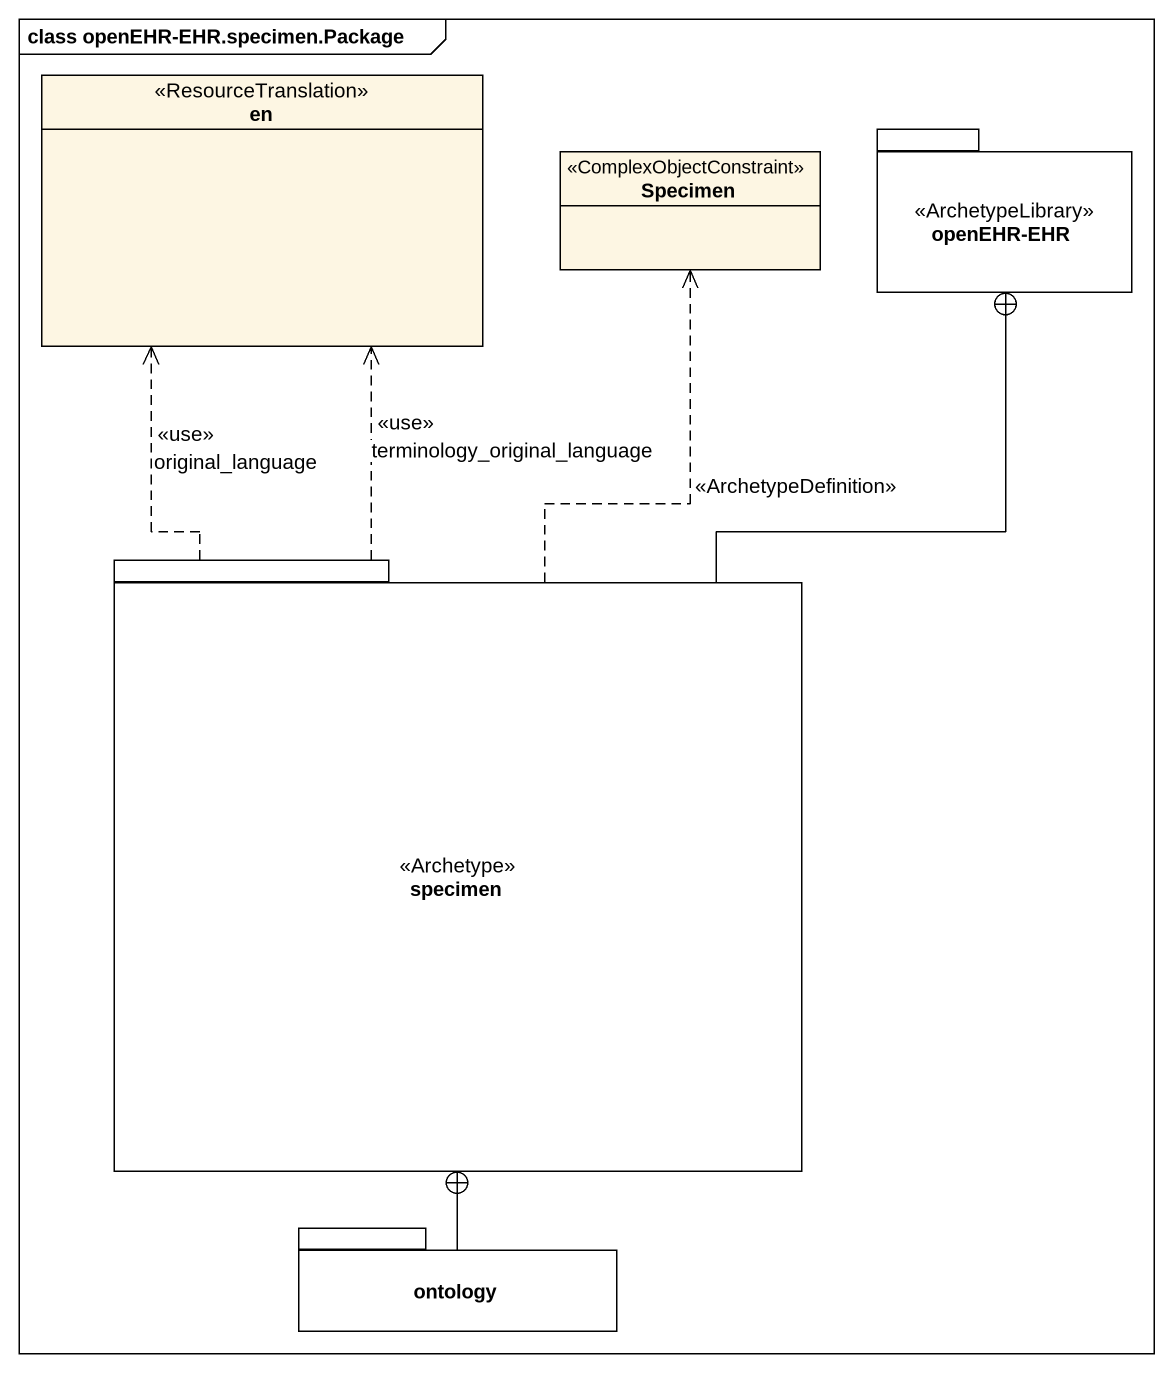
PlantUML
@startuml
mainframe class openEHR-EHR.specimen.Package
hide circle
hide empty members
enum en <<ResourceTranslation>>
class Specimen <<ComplexObjectConstraint>>
package "openEHR-EHR" as openEHR_EHR <<ArchetypeLibrary>> {
}
package specimen <<Archetype>> {
}
package ontology {
}
specimen .up.> en : <<use>>\noriginal_language
specimen .up.> en : <<use>>\nterminology_original_language
specimen .up.> Specimen : <<ArchetypeDefinition>>
specimen -up-+ openEHR_EHR
ontology -up-+ specimen
@enduml
